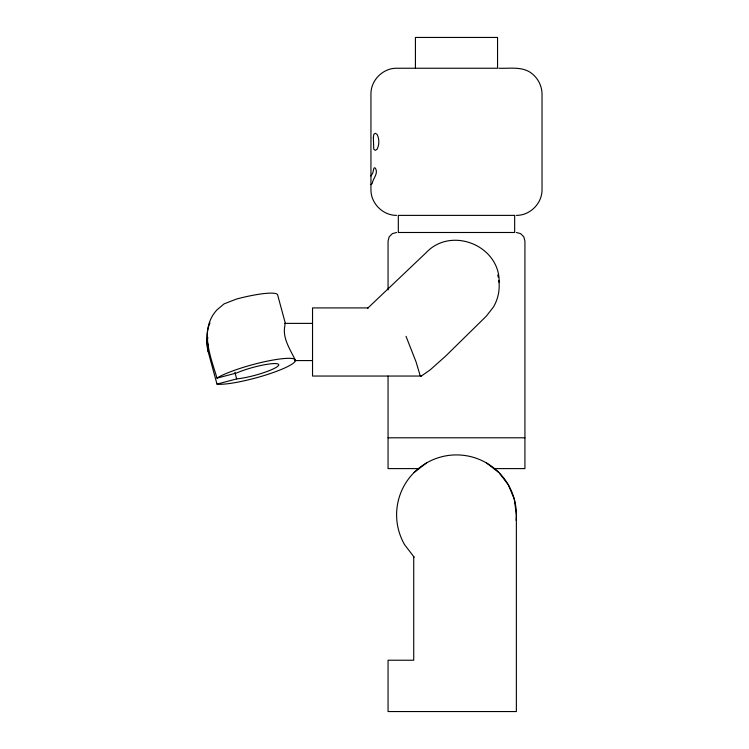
<?xml version="1.0" encoding="UTF-8"?>
<svg xmlns="http://www.w3.org/2000/svg" width="749" height="749" viewBox="0 0 749 749"><rect width="100%" height="100%" fill="white"/><g stroke="black" fill="none" stroke-linecap="round" stroke-linejoin="round"><path stroke-width="1.12" d="M312.53 323.381L284.92 323.381L284.92 325.497C282.111 338.117 290.312 349.511 295.424 360.409L294.591 360.578L312.53 360.578M207.192 341.713L207.819 337.434M207.042 342.78L208.128 351.515L216.985 384.115L218.324 384.312A42.777 6.825 -15.2 0 0 280.66 369.725A42.777 6.825 -15.2 0 0 280.66 358.893A42.777 6.825 -15.2 0 0 218.324 377.253L216.985 378.151C210.619 356.393 198.934 329.532 216.938 309.889L224.073 303.888L236.394 299.066A42.777 6.825 -15.2 0 1 277.71 295.209L285.406 323.549L284.92 323.381M370.942 175.987L372.815 172.888L373.863 168.328L374.434 167.757L375.427 168.188C378.601 173.712 372.993 178.346 372.141 183.608L370.942 184.591M414.15 472.45L426.546 462.938M499.19 282.392C499.939 245.457 450.973 225.721 425.844 252.956L367.656 308.232L368.134 307.914L312.53 307.914L312.53 376.045L421.359 376.045L430.216 369.837L445.561 356.178L486.335 316.144L493.469 306.987A42.702 42.113 0 0 0 498.825 280.426M396.605 232.49L392.326 233.641L389.199 236.768L388.057 241.047L388.057 289.91M216.985 378.151L236.675 372.955A25.513 4.073 -15.2 0 1 271.531 363.742A25.513 4.073 -15.2 0 1 271.531 369.706A25.513 4.073 -15.2 0 1 236.675 378.91L216.985 384.115M516.37 215.384C530.105 215.469 542.117 203.456 542.033 189.722L542.033 93.906C541.883 84.871 536.949 76.332 529.206 71.689C519.918 66.502 508.955 68.702 498.834 68.243M388.057 437.8L524.927 437.8M419.168 468.602L388.057 468.602L388.057 376.082M493.816 468.602L524.927 468.602L524.927 241.047L523.776 236.768L520.649 233.641L516.37 232.49M396.605 215.384C382.87 215.469 370.858 203.456 370.942 189.722L370.942 93.906C370.858 80.171 382.87 68.159 396.605 68.243L497.551 68.243L497.551 37.45L415.423 37.45L415.423 68.243M421.359 376.045L420.198 375.726L416.041 361.842L406.024 336.329M486.429 462.938L498.834 472.45M499.817 473.733L508.346 484.856L514.329 499.293L516.37 514.797L516.37 711.55L388.057 711.55L388.057 660.225L413.72 660.225L413.72 556.582M414.15 557.134L404.629 544.738A59.883 59.883 0 0 1 443.708 456.291A59.883 59.883 0 0 1 516.108 520.377M234.868 372.262L236.675 378.91M208.128 351.515A34.22 33.752 0 0 1 207.426 337.284M208.128 345.561A34.22 33.752 0 0 1 210.02 322.894M497.729 275.023A42.702 42.113 0 0 1 498.254 277.158M373.348 137.535L373.76 149.229L375.315 150.371L377.093 149.229C379.415 144.669 379.415 138.968 377.093 134.408L375.315 133.266L373.863 134.202L373.348 137.535M514.657 215.384L398.318 215.384L398.318 232.49L514.657 232.49L514.657 215.384"/></g></svg>
